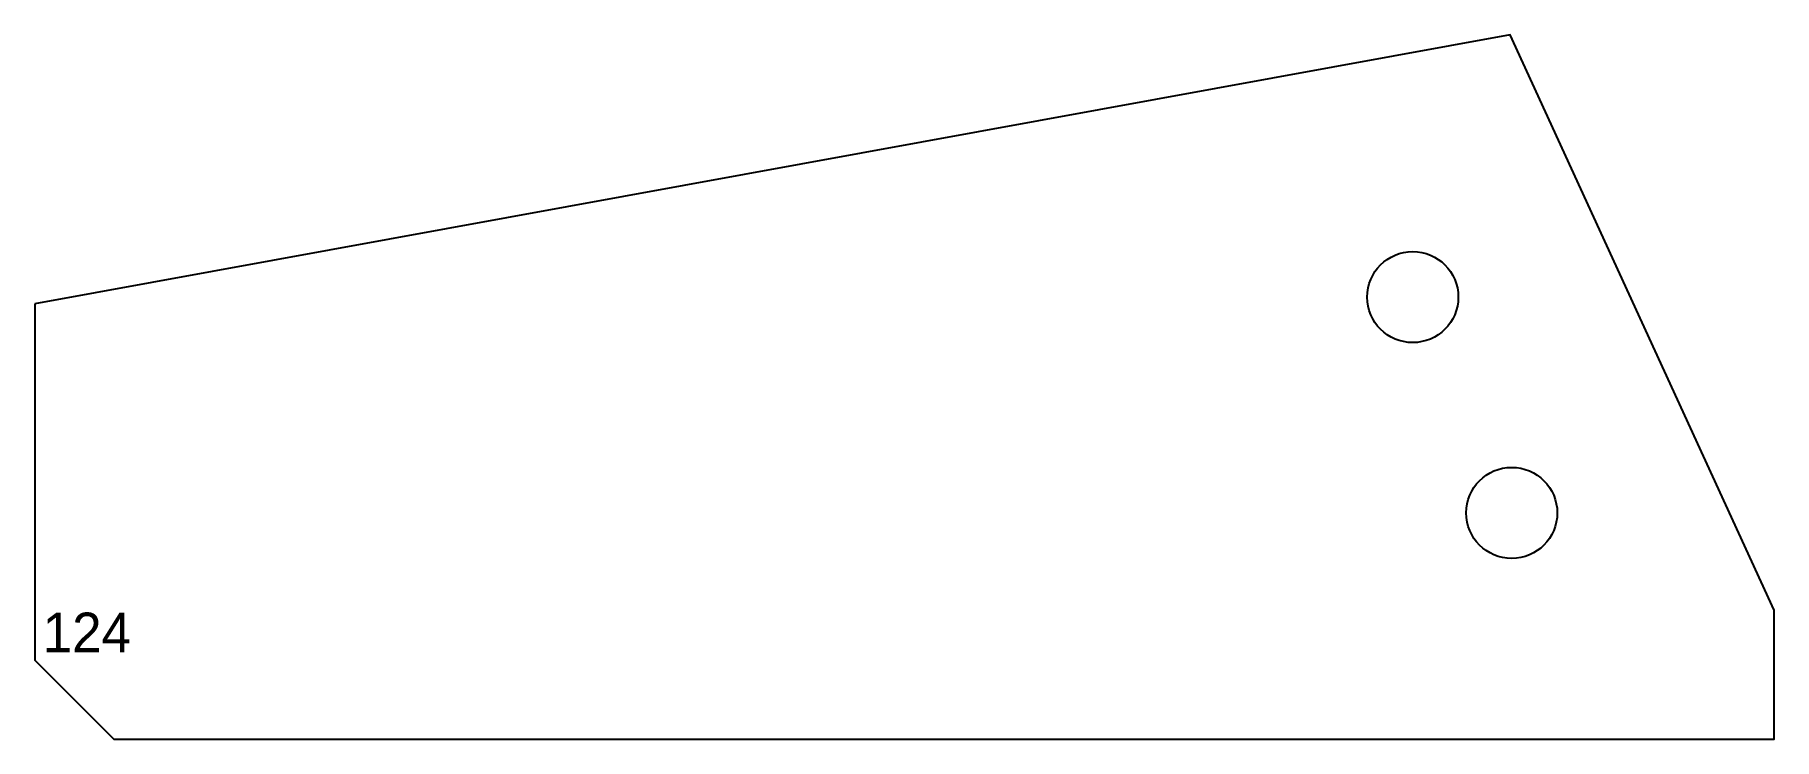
# Model space of a CAD drawing. Header units: millimetres. Extents: x 0 to 439, y 0 to 178.
import ezdxf

# ---------------------------------------------------------------- set-up
doc = ezdxf.new("R2010")
doc.units = ezdxf.units.MM
doc.header["$MEASUREMENT"] = 0
for name, color, linetype in [('ВнешнийКонтур', 7, 'Continuous'), ('Нумерация', 7, 'Continuous'), ('Отверстие', 7, 'Continuous')]:
    doc.layers.add(name, color=color, linetype=linetype)

msp = doc.modelspace()

# ---------------------------------------------------------------- linework, layer by layer
at = {"layer": 'ВнешнийКонтур', "color": 0, "linetype": 'Continuous'}
msp.add_lwpolyline([(0, 110), (0, 20), (20, 0), (439.29, 0), (439.29, 32.59), (372.6, 178.03)], close=True, dxfattribs=at)
at = {"layer": 'Отверстие', "color": 0, "linetype": 'Continuous'}
for centre in [(348, 111.74), (373, 57.2)]:
    msp.add_circle(centre, 11.5, dxfattribs=at)

# ---------------------------------------------------------------- texts
at = {"layer": 'Нумерация', "color": 0, "linetype": 'Continuous'}
msp.add_text('124', height=10, dxfattribs=at).set_placement((2, 22))

doc.saveas('drawing.dxf')
